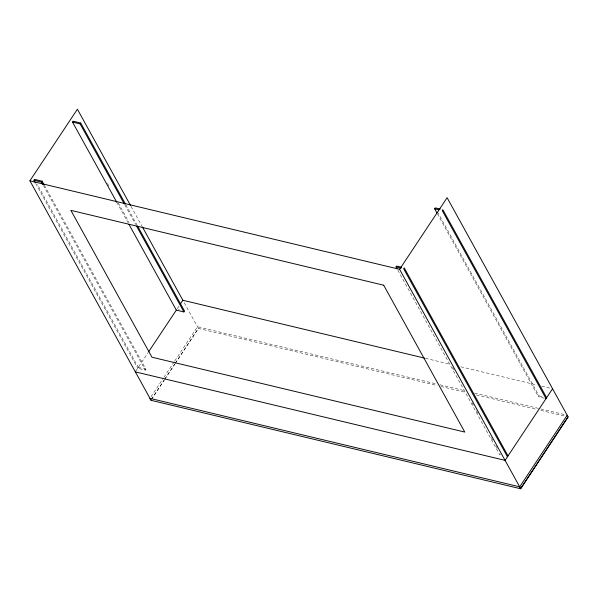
<?xml version="1.0" encoding="UTF-8"?>
<svg xmlns="http://www.w3.org/2000/svg" width="598" height="598" viewBox="0 0 598 598"><rect width="100%" height="100%" fill="white"/><g stroke="black" fill="none" stroke-linecap="round" stroke-linejoin="round"><path stroke-width="0.45" stroke-dasharray="2.99 2.24" d="M151.488 399.524L164.233 380.201M164.749 379.424L174.945 363.965M175.453 363.188L198.394 328.407L183.75 301.87M44.379 185.283L145.912 369.22L145.321 370.11L137.742 368.301L138.332 367.404L37.248 184.281M178.899 306.236L176.918 309.226L179.445 309.831M151.414 399.24L164.323 379.775M164.839 378.997L174.646 364.212M175.162 363.435L198.394 328.407L437.295 385.583M500.436 454.069L499.846 454.966L397.857 270.214M544.344 398.201L538.447 396.788L539.045 395.891L437.96 212.776M135.806 371.089L148.117 352.566M150.943 396.78L163.351 378.108M163.867 377.331L174.212 361.768M174.728 360.99L197.482 326.747L436.383 383.923M425.395 358.314L450.832 364.399M460.819 366.791L537.124 385.052M541.668 386.144L550.751 388.319M539.045 395.891L543.253 396.9M440.016 384.791L464.541 390.666M474.528 393.058L539.934 408.711M540.839 408.927L567.188 415.229M440.928 386.45L465.453 392.318M476.352 394.927L537.213 409.495M540.846 410.363L567.188 416.671M138.332 367.404L145.912 369.22M437.362 213.673L538.447 396.788M452.604 367.419L453.957 369.87M472.009 402.566L473.362 405.018M476.524 410.744L477.877 413.196M491.414 437.721L492.767 440.173M495.929 445.891L497.282 448.343M131.029 206.377L141.846 225.969M125.834 204.763L137.121 225.199M124.795 204.845L135.626 224.459M107.423 183.332L108.776 185.784M118.254 202.946L129.086 222.568M116.76 202.206L128.039 222.65M43.333 185.358L145.321 370.11M35.745 183.541L137.742 368.301"/><path stroke-width="0.9" d="M552.567 388.752L505.071 460.363L135.29 371.859M567.188 415.229L519.684 486.839L149.911 398.343L150.98 400.294L520.686 488.783L568.1 416.888L447.102 197.706L399.606 269.317L520.604 488.499L568.1 416.888M150.898 400.017L29.9 180.828L77.396 109.217L130.581 205.563M35.297 182.726L33.944 180.275L34.535 179.378L42.122 181.194L43.923 184.461M116.76 202.206L72.53 122.097L73.128 121.2L80.708 123.016L125.386 203.948M42.884 184.543L41.524 182.091L42.122 181.194M124.339 204.023L80.117 123.913L80.708 123.016M180.387 304.001L182.861 300.263L142.302 226.784M128.944 224.28L176.328 310.115L183.907 311.932L184.505 311.042L137.57 226.022M396.952 268.577L396.055 266.947L396.646 266.05L401.699 267.261M436.914 212.858L434.656 208.769L435.247 207.872L440.307 209.083M148.625 351.796L176.328 310.115M72.53 122.097L80.117 123.913M434.656 208.769L438.872 209.778M33.944 180.275L41.524 182.091M396.055 266.947L401.109 268.158M29.9 180.828L399.606 269.317M182.861 300.263L424.49 358.097M546.624 397.707L442.834 209.689L442.243 210.586L546.034 398.604M508.023 455.885L404.233 267.867L403.635 268.756L507.425 456.775M136.523 226.096L183.907 311.932M519.617 486.824L520.686 488.783M383.707 285.216L70.878 210.346L151.944 357.208L464.773 432.077L383.707 285.216"/></g></svg>
